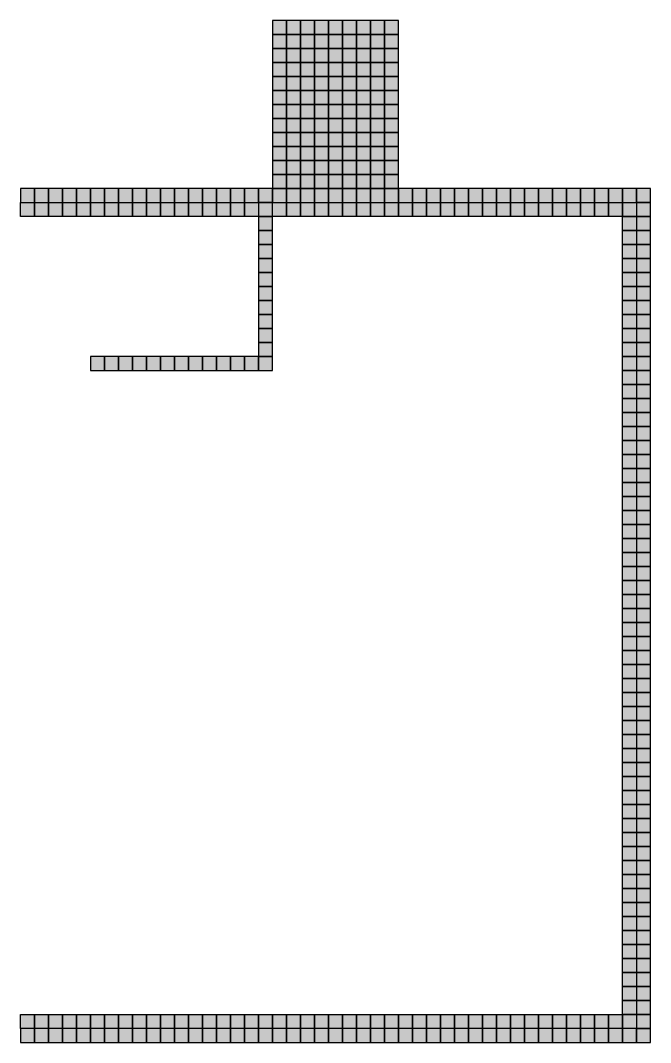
# Model space of a CAD drawing. Header units: inches. Extents: x -0.08 to 7.42, y 0.12 to 7.42.
# Drawn here: x 2.92 to 7.42, y 0.12 to 7.42 of the extents above; entities that cross this region are included whole.
import ezdxf

# ---------------------------------------------------------------- set-up
doc = ezdxf.new("R2010")
doc.units = ezdxf.units.IN
doc.header["$MEASUREMENT"] = 0
doc.layers.add('GRILLA PIXEL', color=7, linetype='Continuous')

# ---------------------------------------------------------------- blocks, each defined once
blk = doc.blocks.new('0-255-255-31-Muro alto')
at = {"layer": 'GRILLA PIXEL', "true_color": 0xffff1f}
h = blk.add_hatch(color=2, dxfattribs=at)
h.dxf.hatch_style = 1
h.paths.add_polyline_path([(0, 0), (-0.1, 0), (-0.1, -0.1), (0, -0.1)])
blk.add_lwpolyline([(-0.1, 0), (-0.1, -0.1), (0, -0.1), (0, 0)], close=True)
blk = doc.blocks.new('0-203-204-205-Ventana principal')
at = {"layer": 'GRILLA PIXEL', "true_color": 0xcbcccd}
h = blk.add_hatch(color=254, dxfattribs=at)
h.dxf.hatch_style = 1
h.paths.add_polyline_path([(0, 0), (-0.1, 0), (-0.1, -0.1), (0, -0.1)])
blk.add_lwpolyline([(-0.1, 0), (-0.1, -0.1), (0, -0.1), (0, 0)], close=True)
blk = doc.blocks.new('0-5-68-255-Muro inicio conexion')
at = {"layer": 'GRILLA PIXEL', "true_color": 0x0544ff}
h = blk.add_hatch(color=160, dxfattribs=at)
h.dxf.hatch_style = 1
h.paths.add_polyline_path([(0, 0), (-0.1, 0), (-0.1, -0.1), (0, -0.1)])
blk.add_lwpolyline([(-0.1, 0), (-0.1, -0.1), (0, -0.1), (0, 0)], close=True)
blk = doc.blocks.new('0-63-149-253-Muro fichas extremo')
at = {"layer": 'GRILLA PIXEL', "true_color": 0x3f95fd}
h = blk.add_hatch(color=153, dxfattribs=at)
h.dxf.hatch_style = 1
h.paths.add_polyline_path([(0, 0), (-0.1, 0), (-0.1, -0.1), (0, -0.1)])
blk.add_lwpolyline([(-0.1, 0), (-0.1, -0.1), (0, -0.1), (0, 0)], close=True)
blk = doc.blocks.new('1-125-217-63-auxiliar  ingresos')
at = {"layer": 'GRILLA PIXEL', "true_color": 0x7dd93f}
h = blk.add_hatch(color=83, dxfattribs=at)
h.dxf.hatch_style = 1
h.paths.add_polyline_path([(0, 0), (-0.1, 0), (-0.1, -0.1), (0, -0.1)])
blk.add_lwpolyline([(-0.1, 0), (-0.1, -0.1), (0, -0.1), (0, 0)], close=True)
blk = doc.blocks.new('0-255-31-255-Puerta ingreso')
at = {"layer": 'GRILLA PIXEL', "true_color": 0xff1fff}
h = blk.add_hatch(color=6, dxfattribs=at)
h.dxf.hatch_style = 1
h.paths.add_polyline_path([(0, 0), (-0.1, 0), (-0.1, -0.1), (0, -0.1)])
blk.add_lwpolyline([(-0.1, 0), (-0.1, -0.1), (0, -0.1), (0, 0)], close=True)
blk = doc.blocks.new('0-41-168-149-Muro sanitario')
at = {"layer": 'GRILLA PIXEL', "true_color": 0x29a895}
h = blk.add_hatch(color=135, dxfattribs=at)
h.dxf.hatch_style = 1
h.paths.add_polyline_path([(0, 0), (-0.1, 0), (-0.1, -0.1), (0, -0.1)])
blk.add_lwpolyline([(-0.1, 0), (-0.1, -0.1), (0, -0.1), (0, 0)], close=True)
blk = doc.blocks.new('0-0-28-112-Muro auxiliar fichas esquinas')
at = {"layer": 'GRILLA PIXEL', "true_color": 0x001c70}
h = blk.add_hatch(color=166, dxfattribs=at)
h.dxf.hatch_style = 1
h.paths.add_polyline_path([(0, 0), (-0.1, 0), (-0.1, -0.1), (0, -0.1)])
blk.add_lwpolyline([(-0.1, 0), (-0.1, -0.1), (0, -0.1), (0, 0)], close=True)
blk = doc.blocks.new('1-99-100-102-auxiliar lado interno')
at = {"lineweight": 70, "true_color": 0x636466}
h = blk.add_hatch(color=251, dxfattribs=at)
h.dxf.hatch_style = 1
h.paths.add_polyline_path([(-0.1, -0.1), (-0.1, 0), (0, 0), (0, -0.1)])
blk.add_lwpolyline([(0, 0), (0, -0.1), (-0.1, -0.1), (-0.1, 0)], close=True)
blk = doc.blocks.new('pixel extremo ventana')
h = blk.add_hatch(color=136)
h.dxf.hatch_style = 1
h.paths.add_polyline_path([(0, 0), (-0.1, 0), (-0.1, -0.1), (0, -0.1)])
blk.add_lwpolyline([(-0.1, 0), (-0.1, -0.1), (0, -0.1), (0, 0)], close=True)

msp = doc.modelspace()

# ---------------------------------------------------------------- block references
for name, p in [('1-125-217-63-auxiliar  ingresos', (4.8189, 7.4216)), ('1-125-217-63-auxiliar  ingresos', (4.9189, 7.4216)), ('1-125-217-63-auxiliar  ingresos', (5.0189, 7.4216)), ('1-125-217-63-auxiliar  ingresos', (5.1189, 7.4216)), ('1-125-217-63-auxiliar  ingresos', (5.2189, 7.4216)), ('1-125-217-63-auxiliar  ingresos', (5.3189, 7.4216)), ('1-125-217-63-auxiliar  ingresos', (5.4189, 7.4216)), ('1-125-217-63-auxiliar  ingresos', (5.5189, 7.4216)), ('1-125-217-63-auxiliar  ingresos', (5.6189, 7.4216)), ('1-125-217-63-auxiliar  ingresos', (4.8189, 7.3216)), ('1-125-217-63-auxiliar  ingresos', (4.9189, 7.3216)), ('1-125-217-63-auxiliar  ingresos', (5.0189, 7.3216)), ('1-125-217-63-auxiliar  ingresos', (5.1189, 7.3216)), ('1-125-217-63-auxiliar  ingresos', (5.2189, 7.3216)), ('1-125-217-63-auxiliar  ingresos', (5.3189, 7.3216)), ('1-125-217-63-auxiliar  ingresos', (5.4189, 7.3216)), ('1-125-217-63-auxiliar  ingresos', (5.5189, 7.3216)), ('1-125-217-63-auxiliar  ingresos', (5.6189, 7.3216)), ('1-125-217-63-auxiliar  ingresos', (4.8189, 7.2216)), ('1-125-217-63-auxiliar  ingresos', (4.9189, 7.2216)), ('1-125-217-63-auxiliar  ingresos', (5.0189, 7.2216)), ('1-125-217-63-auxiliar  ingresos', (5.1189, 7.2216)), ('1-125-217-63-auxiliar  ingresos', (5.2189, 7.2216)), ('1-125-217-63-auxiliar  ingresos', (5.3189, 7.2216)), ('1-125-217-63-auxiliar  ingresos', (5.4189, 7.2216)), ('1-125-217-63-auxiliar  ingresos', (5.5189, 7.2216)), ('1-125-217-63-auxiliar  ingresos', (5.6189, 7.2216)), ('1-125-217-63-auxiliar  ingresos', (4.8189, 7.1216)), ('1-125-217-63-auxiliar  ingresos', (4.9189, 7.1216)), ('1-125-217-63-auxiliar  ingresos', (5.0189, 7.1216)), ('1-125-217-63-auxiliar  ingresos', (5.1189, 7.1216)), ('1-125-217-63-auxiliar  ingresos', (5.2189, 7.1216)), ('1-125-217-63-auxiliar  ingresos', (5.3189, 7.1216)), ('1-125-217-63-auxiliar  ingresos', (5.4189, 7.1216)), ('1-125-217-63-auxiliar  ingresos', (5.5189, 7.1216)), ('1-125-217-63-auxiliar  ingresos', (5.6189, 7.1216)), ('1-125-217-63-auxiliar  ingresos', (4.8189, 7.0216)), ('1-125-217-63-auxiliar  ingresos', (4.9189, 7.0216)), ('1-125-217-63-auxiliar  ingresos', (5.0189, 7.0216)), ('1-125-217-63-auxiliar  ingresos', (5.1189, 7.0216)), ('1-125-217-63-auxiliar  ingresos', (5.2189, 7.0216)), ('1-125-217-63-auxiliar  ingresos', (5.3189, 7.0216)), ('1-125-217-63-auxiliar  ingresos', (5.4189, 7.0216)), ('1-125-217-63-auxiliar  ingresos', (5.5189, 7.0216)), ('1-125-217-63-auxiliar  ingresos', (5.6189, 7.0216)), ('1-125-217-63-auxiliar  ingresos', (4.8189, 6.9216)), ('1-125-217-63-auxiliar  ingresos', (4.9189, 6.9216)), ('1-125-217-63-auxiliar  ingresos', (5.0189, 6.9216)), ('1-125-217-63-auxiliar  ingresos', (5.1189, 6.9216)), ('1-125-217-63-auxiliar  ingresos', (5.2189, 6.9216)), ('1-125-217-63-auxiliar  ingresos', (5.3189, 6.9216)), ('1-125-217-63-auxiliar  ingresos', (5.4189, 6.9216)), ('1-125-217-63-auxiliar  ingresos', (5.5189, 6.9216)), ('1-125-217-63-auxiliar  ingresos', (5.6189, 6.9216)), ('1-125-217-63-auxiliar  ingresos', (4.8189, 6.8216)), ('1-125-217-63-auxiliar  ingresos', (4.9189, 6.8216)), ('1-125-217-63-auxiliar  ingresos', (5.0189, 6.8216)), ('1-125-217-63-auxiliar  ingresos', (5.1189, 6.8216)), ('1-125-217-63-auxiliar  ingresos', (5.2189, 6.8216)), ('1-125-217-63-auxiliar  ingresos', (5.3189, 6.8216)), ('1-125-217-63-auxiliar  ingresos', (5.4189, 6.8216)), ('1-125-217-63-auxiliar  ingresos', (5.5189, 6.8216)), ('1-125-217-63-auxiliar  ingresos', (5.6189, 6.8216)), ('1-125-217-63-auxiliar  ingresos', (4.8189, 6.7216)), ('1-125-217-63-auxiliar  ingresos', (4.9189, 6.7216)), ('1-125-217-63-auxiliar  ingresos', (5.0189, 6.7216)), ('1-125-217-63-auxiliar  ingresos', (5.1189, 6.7216)), ('1-125-217-63-auxiliar  ingresos', (5.2189, 6.7216)), ('1-125-217-63-auxiliar  ingresos', (5.3189, 6.7216)), ('1-125-217-63-auxiliar  ingresos', (5.4189, 6.7216)), ('1-125-217-63-auxiliar  ingresos', (5.5189, 6.7216)), ('1-125-217-63-auxiliar  ingresos', (5.6189, 6.7216)), ('1-125-217-63-auxiliar  ingresos', (4.8189, 6.6216)), ('1-125-217-63-auxiliar  ingresos', (4.9189, 6.6216)), ('1-125-217-63-auxiliar  ingresos', (5.0189, 6.6216)), ('1-125-217-63-auxiliar  ingresos', (5.1189, 6.6216)), ('1-125-217-63-auxiliar  ingresos', (5.2189, 6.6216)), ('1-125-217-63-auxiliar  ingresos', (5.3189, 6.6216)), ('1-125-217-63-auxiliar  ingresos', (5.4189, 6.6216)), ('1-125-217-63-auxiliar  ingresos', (5.5189, 6.6216)), ('1-125-217-63-auxiliar  ingresos', (5.6189, 6.6216)), ('1-125-217-63-auxiliar  ingresos', (4.8189, 6.5216)), ('1-125-217-63-auxiliar  ingresos', (4.9189, 6.5216)), ('1-125-217-63-auxiliar  ingresos', (5.0189, 6.5216)), ('1-125-217-63-auxiliar  ingresos', (5.1189, 6.5216)), ('1-125-217-63-auxiliar  ingresos', (5.2189, 6.5216)), ('1-125-217-63-auxiliar  ingresos', (5.3189, 6.5216)), ('1-125-217-63-auxiliar  ingresos', (5.4189, 6.5216)), ('1-125-217-63-auxiliar  ingresos', (5.5189, 6.5216)), ('1-125-217-63-auxiliar  ingresos', (5.6189, 6.5216)), ('1-125-217-63-auxiliar  ingresos', (4.8189, 6.4216)), ('1-125-217-63-auxiliar  ingresos', (4.9189, 6.4216)), ('1-125-217-63-auxiliar  ingresos', (5.0189, 6.4216)), ('1-125-217-63-auxiliar  ingresos', (5.1189, 6.4216)), ('1-125-217-63-auxiliar  ingresos', (5.2189, 6.4216)), ('1-125-217-63-auxiliar  ingresos', (5.3189, 6.4216)), ('1-125-217-63-auxiliar  ingresos', (5.4189, 6.4216)), ('1-125-217-63-auxiliar  ingresos', (5.5189, 6.4216)), ('1-125-217-63-auxiliar  ingresos', (5.6189, 6.4216)), ('1-125-217-63-auxiliar  ingresos', (4.8189, 6.3216)), ('1-125-217-63-auxiliar  ingresos', (4.9189, 6.3216)), ('1-125-217-63-auxiliar  ingresos', (5.0189, 6.3216)), ('1-125-217-63-auxiliar  ingresos', (5.1189, 6.3216)), ('1-125-217-63-auxiliar  ingresos', (5.2189, 6.3216)), ('1-125-217-63-auxiliar  ingresos', (5.3189, 6.3216)), ('1-125-217-63-auxiliar  ingresos', (5.4189, 6.3216)), ('1-125-217-63-auxiliar  ingresos', (5.5189, 6.3216)), ('1-125-217-63-auxiliar  ingresos', (5.6189, 6.3216)), ('0-255-255-31-Muro alto', (3.0189, 6.2216)), ('0-255-255-31-Muro alto', (3.1189, 6.2216)), ('0-255-255-31-Muro alto', (3.2189, 6.2216)), ('0-255-255-31-Muro alto', (3.3189, 6.2216)), ('0-255-255-31-Muro alto', (3.4189, 6.2216)), ('0-255-255-31-Muro alto', (3.5189, 6.2216)), ('0-255-255-31-Muro alto', (3.6189, 6.2216)), ('0-255-255-31-Muro alto', (3.7189, 6.2216)), ('0-255-255-31-Muro alto', (3.8189, 6.2216)), ('0-255-255-31-Muro alto', (3.9189, 6.2216)), ('0-255-255-31-Muro alto', (4.0189, 6.2216)), ('0-255-255-31-Muro alto', (4.1189, 6.2216)), ('0-255-255-31-Muro alto', (4.2189, 6.2216)), ('0-255-255-31-Muro alto', (4.3189, 6.2216)), ('0-255-255-31-Muro alto', (4.4189, 6.2216)), ('0-255-255-31-Muro alto', (4.5189, 6.2216)), ('0-255-255-31-Muro alto', (4.6189, 6.2216)), ('0-255-255-31-Muro alto', (4.7189, 6.2216)), ('0-255-31-255-Puerta ingreso', (4.8189, 6.2216)), ('0-255-31-255-Puerta ingreso', (4.9189, 6.2216)), ('0-255-31-255-Puerta ingreso', (5.0189, 6.2216)), ('0-255-31-255-Puerta ingreso', (5.1189, 6.2216)), ('0-255-31-255-Puerta ingreso', (5.2189, 6.2216)), ('0-255-31-255-Puerta ingreso', (5.3189, 6.2216)), ('0-255-31-255-Puerta ingreso', (5.4189, 6.2216)), ('0-255-31-255-Puerta ingreso', (5.5189, 6.2216)), ('0-255-31-255-Puerta ingreso', (5.6189, 6.2216)), ('0-255-255-31-Muro alto', (5.7189, 6.2216)), ('0-41-168-149-Muro sanitario', (5.8189, 6.2216)), ('0-41-168-149-Muro sanitario', (5.9189, 6.2216)), ('0-41-168-149-Muro sanitario', (6.0189, 6.2216)), ('0-41-168-149-Muro sanitario', (6.1189, 6.2216)), ('0-41-168-149-Muro sanitario', (6.2189, 6.2216)), ('0-41-168-149-Muro sanitario', (6.3189, 6.2216)), ('0-41-168-149-Muro sanitario', (6.4189, 6.2216)), ('0-41-168-149-Muro sanitario', (6.5189, 6.2216)), ('0-41-168-149-Muro sanitario', (6.6189, 6.2216)), ('0-41-168-149-Muro sanitario', (6.7189, 6.2216)), ('0-41-168-149-Muro sanitario', (6.8189, 6.2216)), ('0-41-168-149-Muro sanitario', (6.9189, 6.2216)), ('0-41-168-149-Muro sanitario', (7.0189, 6.2216)), ('0-41-168-149-Muro sanitario', (7.1189, 6.2216)), ('0-41-168-149-Muro sanitario', (7.2189, 6.2216)), ('0-41-168-149-Muro sanitario', (7.3189, 6.2216)), ('0-5-68-255-Muro inicio conexion', (7.4189, 6.2216)), ('1-99-100-102-auxiliar lado interno', (3.0189, 6.1216)), ('1-99-100-102-auxiliar lado interno', (3.1189, 6.1216)), ('1-99-100-102-auxiliar lado interno', (3.2189, 6.1216)), ('1-99-100-102-auxiliar lado interno', (3.3189, 6.1216)), ('1-99-100-102-auxiliar lado interno', (3.4189, 6.1216)), ('1-99-100-102-auxiliar lado interno', (3.5189, 6.1216)), ('1-99-100-102-auxiliar lado interno', (3.6189, 6.1216)), ('1-99-100-102-auxiliar lado interno', (3.7189, 6.1216)), ('1-99-100-102-auxiliar lado interno', (3.8189, 6.1216)), ('1-99-100-102-auxiliar lado interno', (3.9189, 6.1216)), ('1-99-100-102-auxiliar lado interno', (4.0189, 6.1216)), ('1-99-100-102-auxiliar lado interno', (4.1189, 6.1216)), ('1-99-100-102-auxiliar lado interno', (4.2189, 6.1216)), ('1-99-100-102-auxiliar lado interno', (4.3189, 6.1216)), ('1-99-100-102-auxiliar lado interno', (4.4189, 6.1216)), ('1-99-100-102-auxiliar lado interno', (4.5189, 6.1216)), ('1-99-100-102-auxiliar lado interno', (4.6189, 6.1216)), ('0-255-255-31-Muro alto', (4.7189, 6.1216)), ('1-99-100-102-auxiliar lado interno', (4.8189, 6.1216)), ('1-99-100-102-auxiliar lado interno', (4.9189, 6.1216)), ('1-99-100-102-auxiliar lado interno', (5.0189, 6.1216)), ('1-99-100-102-auxiliar lado interno', (5.1189, 6.1216)), ('1-99-100-102-auxiliar lado interno', (5.2189, 6.1216)), ('1-99-100-102-auxiliar lado interno', (5.3189, 6.1216)), ('1-99-100-102-auxiliar lado interno', (5.4189, 6.1216)), ('1-99-100-102-auxiliar lado interno', (5.5189, 6.1216)), ('1-99-100-102-auxiliar lado interno', (5.6189, 6.1216)), ('1-99-100-102-auxiliar lado interno', (5.7189, 6.1216)), ('1-99-100-102-auxiliar lado interno', (5.8189, 6.1216)), ('1-99-100-102-auxiliar lado interno', (5.9189, 6.1216)), ('1-99-100-102-auxiliar lado interno', (6.0189, 6.1216)), ('1-99-100-102-auxiliar lado interno', (6.1189, 6.1216)), ('1-99-100-102-auxiliar lado interno', (6.2189, 6.1216)), ('1-99-100-102-auxiliar lado interno', (6.3189, 6.1216)), ('1-99-100-102-auxiliar lado interno', (6.4189, 6.1216)), ('1-99-100-102-auxiliar lado interno', (6.5189, 6.1216)), ('1-99-100-102-auxiliar lado interno', (6.6189, 6.1216)), ('1-99-100-102-auxiliar lado interno', (6.7189, 6.1216)), ('1-99-100-102-auxiliar lado interno', (6.8189, 6.1216)), ('1-99-100-102-auxiliar lado interno', (6.9189, 6.1216)), ('1-99-100-102-auxiliar lado interno', (7.0189, 6.1216)), ('1-99-100-102-auxiliar lado interno', (7.1189, 6.1216)), ('1-99-100-102-auxiliar lado interno', (7.2189, 6.1216)), ('1-99-100-102-auxiliar lado interno', (7.3189, 6.1216)), ('0-5-68-255-Muro inicio conexion', (7.4189, 6.1216)), ('0-255-255-31-Muro alto', (4.7189, 6.0216)), ('1-99-100-102-auxiliar lado interno', (7.3189, 6.0216)), ('0-63-149-253-Muro fichas extremo', (7.4189, 6.0216)), ('0-255-255-31-Muro alto', (4.7189, 5.9216)), ('1-99-100-102-auxiliar lado interno', (7.3189, 5.9216)), ('0-255-255-31-Muro alto', (7.4189, 5.9216)), ('0-255-255-31-Muro alto', (4.7189, 5.8216)), ('1-99-100-102-auxiliar lado interno', (7.3189, 5.8216)), ('0-255-255-31-Muro alto', (7.4189, 5.8216)), ('0-255-255-31-Muro alto', (4.7189, 5.7216)), ('1-99-100-102-auxiliar lado interno', (7.3189, 5.7216)), ('0-255-255-31-Muro alto', (7.4189, 5.7216)), ('0-255-255-31-Muro alto', (4.7189, 5.6216)), ('1-99-100-102-auxiliar lado interno', (7.3189, 5.6216)), ('0-255-255-31-Muro alto', (7.4189, 5.6216)), ('0-255-255-31-Muro alto', (4.7189, 5.5216)), ('1-99-100-102-auxiliar lado interno', (7.3189, 5.5216)), ('0-255-255-31-Muro alto', (7.4189, 5.5216)), ('0-255-255-31-Muro alto', (4.7189, 5.4216)), ('1-99-100-102-auxiliar lado interno', (7.3189, 5.4216)), ('0-255-255-31-Muro alto', (7.4189, 5.4216)), ('0-255-255-31-Muro alto', (4.7189, 5.3216)), ('1-99-100-102-auxiliar lado interno', (7.3189, 5.3216)), ('0-255-255-31-Muro alto', (7.4189, 5.3216)), ('0-255-255-31-Muro alto', (4.7189, 5.2216)), ('1-99-100-102-auxiliar lado interno', (7.3189, 5.2216)), ('0-255-255-31-Muro alto', (7.4189, 5.2216)), ('0-255-255-31-Muro alto', (4.7189, 5.1216)), ('1-99-100-102-auxiliar lado interno', (7.3189, 5.1216)), ('0-255-255-31-Muro alto', (7.4189, 5.1216)), ('0-255-255-31-Muro alto', (3.5189, 5.0216)), ('0-255-255-31-Muro alto', (3.6189, 5.0216)), ('0-255-255-31-Muro alto', (3.7189, 5.0216)), ('0-255-255-31-Muro alto', (3.8189, 5.0216)), ('0-255-255-31-Muro alto', (3.9189, 5.0216)), ('0-255-255-31-Muro alto', (4.0189, 5.0216)), ('0-255-255-31-Muro alto', (4.1189, 5.0216)), ('0-255-255-31-Muro alto', (4.2189, 5.0216)), ('0-255-255-31-Muro alto', (4.3189, 5.0216)), ('0-255-255-31-Muro alto', (4.4189, 5.0216)), ('0-255-255-31-Muro alto', (4.5189, 5.0216)), ('0-255-255-31-Muro alto', (4.6189, 5.0216)), ('0-255-255-31-Muro alto', (4.7189, 5.0216)), ('1-99-100-102-auxiliar lado interno', (7.3189, 5.0216)), ('0-255-255-31-Muro alto', (7.4189, 5.0216)), ('1-99-100-102-auxiliar lado interno', (7.3189, 4.9216)), ('0-255-255-31-Muro alto', (7.4189, 4.9216)), ('1-99-100-102-auxiliar lado interno', (7.3189, 4.8216)), ('0-255-255-31-Muro alto', (7.4189, 4.8216)), ('1-99-100-102-auxiliar lado interno', (7.3189, 4.7216)), ('0-255-255-31-Muro alto', (7.4189, 4.7216)), ('1-99-100-102-auxiliar lado interno', (7.3189, 4.6216)), ('0-255-255-31-Muro alto', (7.4189, 4.6216)), ('1-99-100-102-auxiliar lado interno', (7.3189, 4.5216)), ('0-255-255-31-Muro alto', (7.4189, 4.5216)), ('1-99-100-102-auxiliar lado interno', (7.3189, 4.4216)), ('0-255-255-31-Muro alto', (7.4189, 4.4216)), ('1-99-100-102-auxiliar lado interno', (7.3189, 4.3216)), ('0-255-255-31-Muro alto', (7.4189, 4.3216)), ('1-99-100-102-auxiliar lado interno', (7.3189, 4.2216)), ('0-255-255-31-Muro alto', (7.4189, 4.2216)), ('1-99-100-102-auxiliar lado interno', (7.3189, 4.1216)), ('0-255-255-31-Muro alto', (7.4189, 4.1216)), ('1-99-100-102-auxiliar lado interno', (7.3189, 4.0216)), ('0-255-255-31-Muro alto', (7.4189, 4.0216)), ('1-99-100-102-auxiliar lado interno', (7.3189, 3.9216)), ('0-255-255-31-Muro alto', (7.4189, 3.9216)), ('1-99-100-102-auxiliar lado interno', (7.3189, 3.8216)), ('0-255-255-31-Muro alto', (7.4189, 3.8216)), ('1-99-100-102-auxiliar lado interno', (7.3189, 3.7216)), ('0-255-255-31-Muro alto', (7.4189, 3.7216)), ('1-99-100-102-auxiliar lado interno', (7.3189, 3.6216)), ('0-255-255-31-Muro alto', (7.4189, 3.6216)), ('1-99-100-102-auxiliar lado interno', (7.3189, 3.5216)), ('0-255-255-31-Muro alto', (7.4189, 3.5216)), ('1-99-100-102-auxiliar lado interno', (7.3189, 3.4216)), ('0-255-255-31-Muro alto', (7.4189, 3.4216)), ('1-99-100-102-auxiliar lado interno', (7.3189, 3.3216)), ('0-255-255-31-Muro alto', (7.4189, 3.3216)), ('1-99-100-102-auxiliar lado interno', (7.3189, 3.2216)), ('0-255-255-31-Muro alto', (7.4189, 3.2216)), ('1-99-100-102-auxiliar lado interno', (7.3189, 3.1216)), ('0-255-255-31-Muro alto', (7.4189, 3.1216)), ('1-99-100-102-auxiliar lado interno', (7.3189, 3.0216)), ('0-255-255-31-Muro alto', (7.4189, 3.0216)), ('1-99-100-102-auxiliar lado interno', (7.3189, 2.9216)), ('0-255-255-31-Muro alto', (7.4189, 2.9216)), ('1-99-100-102-auxiliar lado interno', (7.3189, 2.8216)), ('0-255-255-31-Muro alto', (7.4189, 2.8216)), ('1-99-100-102-auxiliar lado interno', (7.3189, 2.7216)), ('0-255-255-31-Muro alto', (7.4189, 2.7216)), ('1-99-100-102-auxiliar lado interno', (7.3189, 2.6216)), ('0-255-255-31-Muro alto', (7.4189, 2.6216)), ('1-99-100-102-auxiliar lado interno', (7.3189, 2.5216)), ('0-255-255-31-Muro alto', (7.4189, 2.5216)), ('1-99-100-102-auxiliar lado interno', (7.3189, 2.4216)), ('0-255-255-31-Muro alto', (7.4189, 2.4216)), ('1-99-100-102-auxiliar lado interno', (7.3189, 2.3216)), ('0-255-255-31-Muro alto', (7.4189, 2.3216)), ('1-99-100-102-auxiliar lado interno', (7.3189, 2.2216)), ('0-255-255-31-Muro alto', (7.4189, 2.2216)), ('1-99-100-102-auxiliar lado interno', (7.3189, 2.1216)), ('0-255-255-31-Muro alto', (7.4189, 2.1216)), ('1-99-100-102-auxiliar lado interno', (7.3189, 2.0216)), ('0-255-255-31-Muro alto', (7.4189, 2.0216)), ('1-99-100-102-auxiliar lado interno', (7.3189, 1.9216)), ('0-255-255-31-Muro alto', (7.4189, 1.9216)), ('1-99-100-102-auxiliar lado interno', (7.3189, 1.8216)), ('0-255-255-31-Muro alto', (7.4189, 1.8216)), ('1-99-100-102-auxiliar lado interno', (7.3189, 1.7216)), ('0-255-255-31-Muro alto', (7.4189, 1.7216)), ('1-99-100-102-auxiliar lado interno', (7.3189, 1.6216)), ('0-255-255-31-Muro alto', (7.4189, 1.6216)), ('1-99-100-102-auxiliar lado interno', (7.3189, 1.5216)), ('0-255-255-31-Muro alto', (7.4189, 1.5216)), ('1-99-100-102-auxiliar lado interno', (7.3189, 1.4216)), ('0-255-255-31-Muro alto', (7.4189, 1.4216)), ('1-99-100-102-auxiliar lado interno', (7.3189, 1.3216)), ('0-255-255-31-Muro alto', (7.4189, 1.3216)), ('1-99-100-102-auxiliar lado interno', (7.3189, 1.2216)), ('0-255-255-31-Muro alto', (7.4189, 1.2216)), ('1-99-100-102-auxiliar lado interno', (7.3189, 1.1216)), ('0-255-255-31-Muro alto', (7.4189, 1.1216)), ('1-99-100-102-auxiliar lado interno', (7.3189, 1.0216)), ('0-255-255-31-Muro alto', (7.4189, 1.0216)), ('1-99-100-102-auxiliar lado interno', (7.3189, 0.9216)), ('0-255-255-31-Muro alto', (7.4189, 0.9216)), ('1-99-100-102-auxiliar lado interno', (7.3189, 0.8216)), ('0-255-255-31-Muro alto', (7.4189, 0.8216)), ('1-99-100-102-auxiliar lado interno', (7.3189, 0.7216)), ('0-255-255-31-Muro alto', (7.4189, 0.7216)), ('1-99-100-102-auxiliar lado interno', (7.3189, 0.6216)), ('0-255-255-31-Muro alto', (7.4189, 0.6216)), ('1-99-100-102-auxiliar lado interno', (7.3189, 0.5216)), ('0-255-255-31-Muro alto', (7.4189, 0.5216)), ('1-99-100-102-auxiliar lado interno', (7.3189, 0.4216)), ('0-255-255-31-Muro alto', (7.4189, 0.4216)), ('1-99-100-102-auxiliar lado interno', (3.0189, 0.3216)), ('1-99-100-102-auxiliar lado interno', (3.1189, 0.3216)), ('1-99-100-102-auxiliar lado interno', (3.2189, 0.3216)), ('1-99-100-102-auxiliar lado interno', (3.3189, 0.3216)), ('1-99-100-102-auxiliar lado interno', (3.4189, 0.3216)), ('1-99-100-102-auxiliar lado interno', (3.5189, 0.3216)), ('1-99-100-102-auxiliar lado interno', (3.6189, 0.3216)), ('1-99-100-102-auxiliar lado interno', (3.7189, 0.3216)), ('1-99-100-102-auxiliar lado interno', (3.8189, 0.3216)), ('1-99-100-102-auxiliar lado interno', (3.9189, 0.3216)), ('1-99-100-102-auxiliar lado interno', (4.0189, 0.3216)), ('1-99-100-102-auxiliar lado interno', (4.1189, 0.3216)), ('1-99-100-102-auxiliar lado interno', (4.2189, 0.3216)), ('1-99-100-102-auxiliar lado interno', (4.3189, 0.3216)), ('1-99-100-102-auxiliar lado interno', (4.4189, 0.3216)), ('1-99-100-102-auxiliar lado interno', (4.5189, 0.3216)), ('1-99-100-102-auxiliar lado interno', (4.6189, 0.3216)), ('1-99-100-102-auxiliar lado interno', (4.7189, 0.3216)), ('1-99-100-102-auxiliar lado interno', (4.8189, 0.3216)), ('1-99-100-102-auxiliar lado interno', (4.9189, 0.3216)), ('1-99-100-102-auxiliar lado interno', (5.0189, 0.3216)), ('1-99-100-102-auxiliar lado interno', (5.1189, 0.3216)), ('1-99-100-102-auxiliar lado interno', (5.2189, 0.3216)), ('1-99-100-102-auxiliar lado interno', (5.3189, 0.3216)), ('1-99-100-102-auxiliar lado interno', (5.4189, 0.3216)), ('1-99-100-102-auxiliar lado interno', (5.5189, 0.3216)), ('1-99-100-102-auxiliar lado interno', (5.6189, 0.3216)), ('1-99-100-102-auxiliar lado interno', (5.7189, 0.3216)), ('1-99-100-102-auxiliar lado interno', (5.8189, 0.3216)), ('1-99-100-102-auxiliar lado interno', (5.9189, 0.3216)), ('1-99-100-102-auxiliar lado interno', (6.0189, 0.3216)), ('1-99-100-102-auxiliar lado interno', (6.1189, 0.3216)), ('1-99-100-102-auxiliar lado interno', (6.2189, 0.3216)), ('1-99-100-102-auxiliar lado interno', (6.3189, 0.3216)), ('1-99-100-102-auxiliar lado interno', (6.4189, 0.3216)), ('1-99-100-102-auxiliar lado interno', (6.5189, 0.3216)), ('1-99-100-102-auxiliar lado interno', (6.6189, 0.3216)), ('1-99-100-102-auxiliar lado interno', (6.7189, 0.3216)), ('1-99-100-102-auxiliar lado interno', (6.8189, 0.3216)), ('1-99-100-102-auxiliar lado interno', (6.9189, 0.3216)), ('1-99-100-102-auxiliar lado interno', (7.0189, 0.3216)), ('1-99-100-102-auxiliar lado interno', (7.1189, 0.3216)), ('1-99-100-102-auxiliar lado interno', (7.2189, 0.3216)), ('1-99-100-102-auxiliar lado interno', (7.3189, 0.3216)), ('0-0-28-112-Muro auxiliar fichas esquinas', (7.4189, 0.3216)), ('0-255-255-31-Muro alto', (3.0189, 0.2216)), ('0-255-255-31-Muro alto', (3.1189, 0.2216)), ('0-255-255-31-Muro alto', (3.2189, 0.2216)), ('0-255-255-31-Muro alto', (3.3189, 0.2216)), ('0-255-255-31-Muro alto', (3.4189, 0.2216)), ('0-255-255-31-Muro alto', (3.5189, 0.2216)), ('0-255-255-31-Muro alto', (3.6189, 0.2216)), ('0-255-255-31-Muro alto', (3.7189, 0.2216)), ('0-255-255-31-Muro alto', (3.8189, 0.2216)), ('0-255-255-31-Muro alto', (3.9189, 0.2216)), ('0-255-255-31-Muro alto', (4.0189, 0.2216)), ('0-255-255-31-Muro alto', (4.1189, 0.2216)), ('0-255-255-31-Muro alto', (4.2189, 0.2216)), ('0-255-255-31-Muro alto', (4.3189, 0.2216)), ('0-255-255-31-Muro alto', (4.4189, 0.2216)), ('0-255-255-31-Muro alto', (4.5189, 0.2216)), ('0-255-255-31-Muro alto', (4.6189, 0.2216)), ('0-255-255-31-Muro alto', (4.7189, 0.2216)), ('pixel extremo ventana', (4.8189, 0.2216)), ('0-203-204-205-Ventana principal', (4.9189, 0.2216)), ('0-203-204-205-Ventana principal', (5.0189, 0.2216)), ('0-203-204-205-Ventana principal', (5.1189, 0.2216)), ('0-203-204-205-Ventana principal', (5.2189, 0.2216)), ('0-203-204-205-Ventana principal', (5.3189, 0.2216)), ('0-203-204-205-Ventana principal', (5.4189, 0.2216)), ('0-203-204-205-Ventana principal', (5.5189, 0.2216)), ('0-203-204-205-Ventana principal', (5.6189, 0.2216)), ('0-203-204-205-Ventana principal', (5.7189, 0.2216)), ('0-203-204-205-Ventana principal', (5.8189, 0.2216)), ('0-203-204-205-Ventana principal', (5.9189, 0.2216)), ('0-203-204-205-Ventana principal', (6.0189, 0.2216)), ('0-203-204-205-Ventana principal', (6.1189, 0.2216)), ('0-203-204-205-Ventana principal', (6.2189, 0.2216)), ('0-203-204-205-Ventana principal', (6.3189, 0.2216)), ('0-203-204-205-Ventana principal', (6.4189, 0.2216)), ('0-203-204-205-Ventana principal', (6.5189, 0.2216)), ('0-203-204-205-Ventana principal', (6.6189, 0.2216)), ('0-203-204-205-Ventana principal', (6.7189, 0.2216)), ('0-203-204-205-Ventana principal', (6.8189, 0.2216)), ('0-203-204-205-Ventana principal', (6.9189, 0.2216)), ('pixel extremo ventana', (7.0189, 0.2216)), ('0-255-255-31-Muro alto', (7.1189, 0.2216)), ('0-255-255-31-Muro alto', (7.2189, 0.2216)), ('0-255-255-31-Muro alto', (7.3189, 0.2216)), ('0-0-28-112-Muro auxiliar fichas esquinas', (7.4189, 0.2216))]:
    msp.add_blockref(name, p)

doc.saveas('drawing.dxf')
